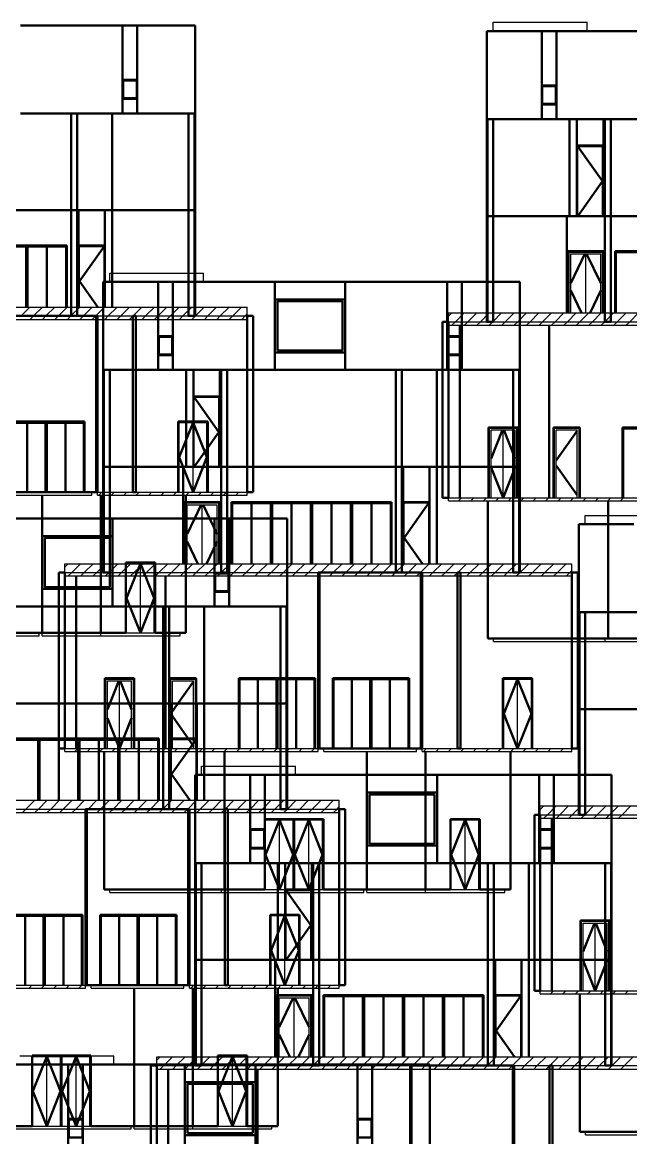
# Model space of a CAD drawing. Header units: millimetres. Extents: x 5622 to 129432, y -41588 to 30554.
# Drawn here: x 26445 to 47174, y -7643 to 30360 of the extents above; entities that cross this region are included whole.
import ezdxf

# ---------------------------------------------------------------- set-up
doc = ezdxf.new("R2010")
doc.units = ezdxf.units.MM
doc.header["$LTSCALE"] = 0.5
doc.layers.add('AE-Door', color=61, linetype='Continuous', lineweight=25)
for name, color, linetype in [('AE-ELEV-3', 154, 'Continuous'), ('AE-ELEV-4', 129, 'Continuous'), ('DOOR', 41, 'Continuous')]:
    doc.layers.add(name, color=color, linetype=linetype)

msp = doc.modelspace()

# ---------------------------------------------------------------- linework, layer by layer
at = {"layer": 'AE-Door', "color": 251, "linetype": 'Continuous', "lineweight": 25}
for p, q in [((45374, 23760), (45374, 26130)), ((45374, 26130), (46214, 26130)), ((46214, 23760), (46214, 26130)), ((28391, 20654), (28391, 22724)), ((28391, 22724), (29231, 22724)), ((29231, 20654), (29231, 22724)), ((32303, 15215), (32303, 17585)), ((32303, 17585), (33143, 17585)), ((33143, 15215), (33143, 17585)), ((31791, 14354), (31791, 16724)), ((31791, 16724), (32731, 16724)), ((32731, 14354), (32731, 16724)), ((39453, 11915), (39453, 13985)), ((39453, 13985), (40293, 13985)), ((40293, 11915), (40293, 13985)), ((29999, 9554), (29999, 11924)), ((29999, 11924), (30939, 11924)), ((30939, 9554), (30939, 11924)), ((29969, 9554), (29999, 9554)), ((30939, 9554), (30969, 9554)), ((42853, 5615), (42853, 7985)), ((42853, 7985), (43793, 7985)), ((43793, 5615), (43793, 7985)), ((31524, 3854), (31524, 5924)), ((31524, 5924), (32364, 5924)), ((32364, 3854), (32364, 5924)), ((34736, 815), (34736, 3185)), ((34736, 3185), (35676, 3185)), ((35676, 815), (35676, 3185)), ((35706, 815), (35706, 3215)), ((35706, 815), (35706, 3215)), ((35736, 815), (35736, 3185)), ((35736, 3185), (36676, 3185)), ((36676, 815), (36676, 3185)), ((41061, 815), (41061, 3185)), ((41061, 3185), (42001, 3185)), ((42001, 815), (42001, 3185)), ((34706, 815), (34736, 815)), ((35436, -1585), (35436, 785)), ((35436, 785), (36276, 785)), ((35676, 815), (35706, 815)), ((35706, 815), (35736, 815)), ((36276, -1585), (36276, 785)), ((36676, 815), (36706, 815)), ((41031, 815), (41061, 815)), ((42001, 815), (42031, 815)), ((34924, -2446), (34924, -76)), ((34924, -76), (35864, -76)), ((35864, -2446), (35864, -76)), ((42586, -4885), (42586, -2815)), ((42586, -2815), (43426, -2815)), ((43426, -4885), (43426, -2815)), ((26807, -7246), (26807, -4876)), ((26807, -4876), (27747, -4876)), ((27747, -7246), (27747, -4876)), ((27777, -7246), (27777, -4846)), ((27777, -7246), (27777, -4846)), ((27807, -7246), (27807, -4876)), ((27807, -4876), (28747, -4876)), ((28747, -7246), (28747, -4876)), ((33132, -7246), (33132, -4876)), ((33132, -4876), (34072, -4876)), ((34072, -7246), (34072, -4876)), ((26777, -7246), (26807, -7246)), ((27747, -7246), (27777, -7246)), ((27777, -7246), (27807, -7246)), ((28747, -7246), (28777, -7246)), ((33102, -7246), (33132, -7246)), ((34072, -7246), (34102, -7246))]:
    msp.add_line(p, q, dxfattribs=at)
at = {"layer": 'AE-Door', "color": 41, "linetype": 'Continuous', "lineweight": 25}
for p, q in [((45374, 23760), (45374, 26130)), ((45374, 26130), (46214, 26130)), ((46214, 23760), (46214, 26130)), ((28391, 20654), (28391, 22724)), ((28391, 22724), (29231, 22724)), ((29231, 20654), (29231, 22724)), ((45644, 20460), (45644, 22470)), ((45644, 20460), (45644, 22470)), ((32303, 15215), (32303, 17585)), ((32303, 17585), (33143, 17585)), ((33143, 15215), (33143, 17585)), ((31791, 14354), (31791, 16724)), ((31791, 16724), (32261, 16724)), ((32261, 14354), (32261, 16724)), ((32261, 14354), (32261, 16724)), ((32261, 16724), (32731, 16724)), ((32731, 14354), (32731, 16724)), ((42830, 14160), (42830, 16470)), ((42830, 14160), (42830, 16470)), ((32573, 11915), (32573, 13925)), ((32573, 11915), (32573, 13925)), ((39453, 11915), (39453, 13985)), ((39453, 13985), (40293, 13985)), ((40293, 11915), (40293, 13985)), ((29999, 9554), (29999, 11924)), ((29999, 11924), (30469, 11924)), ((30469, 9554), (30469, 11924)), ((30469, 9554), (30469, 11924)), ((30469, 11924), (30939, 11924)), ((30939, 9554), (30939, 11924)), ((29999, 9554), (30469, 9554)), ((30469, 9554), (30939, 9554)), ((42853, 5615), (42853, 7985)), ((42853, 7985), (43323, 7985)), ((43323, 5615), (43323, 7985)), ((43323, 5615), (43323, 7985)), ((43323, 7985), (43793, 7985)), ((43793, 5615), (43793, 7985)), ((29758, 5615), (29758, 7925)), ((29758, 5615), (29758, 7925)), ((31524, 3854), (31524, 5924)), ((31524, 5924), (32364, 5924)), ((32364, 3854), (32364, 5924)), ((34736, 815), (34736, 3185)), ((34736, 3185), (35206, 3185)), ((35206, 815), (35206, 3185)), ((35206, 815), (35206, 3185)), ((35206, 3185), (35676, 3185)), ((35676, 815), (35676, 3185)), ((35736, 815), (35736, 3185)), ((35736, 3185), (36206, 3185)), ((36206, 815), (36206, 3185)), ((36206, 815), (36206, 3185)), ((36206, 3185), (36676, 3185)), ((36676, 815), (36676, 3185)), ((41061, 815), (41061, 3185)), ((41061, 3185), (41531, 3185)), ((41531, 815), (41531, 3185)), ((41531, 815), (41531, 3185)), ((41531, 3185), (42001, 3185)), ((42001, 815), (42001, 3185)), ((34736, 815), (35206, 815)), ((35206, 815), (35676, 815)), ((35436, -1585), (35436, 785)), ((35436, 785), (36276, 785)), ((35736, 815), (36206, 815)), ((36206, 815), (36676, 815)), ((36276, -1585), (36276, 785)), ((41061, 815), (41531, 815)), ((41531, 815), (42001, 815)), ((34924, -2446), (34924, -76)), ((34924, -76), (35394, -76)), ((35394, -2446), (35394, -76)), ((35394, -2446), (35394, -76)), ((35394, -76), (35864, -76)), ((35864, -2446), (35864, -76)), ((45963, -2640), (45963, -330)), ((45963, -2640), (45963, -330)), ((35706, -4885), (35706, -2875)), ((35706, -4885), (35706, -2875)), ((42586, -4885), (42586, -2815)), ((42586, -2815), (43426, -2815)), ((43426, -4885), (43426, -2815)), ((26807, -7246), (26807, -4876)), ((26807, -4876), (27277, -4876)), ((27277, -7246), (27277, -4876)), ((27277, -7246), (27277, -4876)), ((27277, -4876), (27747, -4876)), ((27747, -7246), (27747, -4876)), ((27807, -7246), (27807, -4876)), ((27807, -4876), (28277, -4876)), ((28277, -7246), (28277, -4876)), ((28277, -7246), (28277, -4876)), ((28277, -4876), (28747, -4876)), ((28747, -7246), (28747, -4876)), ((33132, -7246), (33132, -4876)), ((33132, -4876), (33602, -4876)), ((33602, -7246), (33602, -4876)), ((33602, -7246), (33602, -4876)), ((33602, -4876), (34072, -4876)), ((34072, -7246), (34072, -4876)), ((26807, -7246), (27277, -7246)), ((27277, -7246), (27747, -7246)), ((27807, -7246), (28277, -7246)), ((28277, -7246), (28747, -7246)), ((33132, -7246), (33602, -7246)), ((33602, -7246), (34072, -7246))]:
    msp.add_line(p, q, dxfattribs=at)
at = {"layer": 'AE-Door', "color": 250, "linetype": 'Continuous', "lineweight": 25}
for p, q in [((29501, 20654), (29501, 22724)), ((29501, 22724), (29511, 22724)), ((45074, 20460), (45074, 22530)), ((45074, 22530), (46214, 22530)), ((45134, 20460), (45134, 22470)), ((45134, 22470), (46154, 22470)), ((46154, 20460), (46154, 22470)), ((46214, 20460), (46214, 22530)), ((42360, 14160), (42360, 16530)), ((42360, 16530), (43300, 16530)), ((42420, 14160), (42420, 16470)), ((42420, 16470), (43240, 16470)), ((43240, 14160), (43240, 16470)), ((43300, 14160), (43300, 16530)), ((44574, 14160), (44574, 16530)), ((44574, 16530), (45414, 16530)), ((44634, 14160), (44634, 16470)), ((44634, 16470), (45354, 16470)), ((45354, 14160), (45354, 16470)), ((45414, 14160), (45414, 16530)), ((32003, 11915), (32003, 13985)), ((32003, 13985), (33143, 13985)), ((32063, 11915), (32063, 13925)), ((32063, 13925), (33083, 13925)), ((33083, 11915), (33083, 13925)), ((33143, 11915), (33143, 13985)), ((40563, 11915), (40563, 13985)), ((40563, 13985), (40573, 13985)), ((29288, 5615), (29288, 7985)), ((29288, 7985), (30228, 7985)), ((30228, 5615), (30228, 7985)), ((31503, 5615), (31503, 7985)), ((31503, 7985), (32343, 7985)), ((32343, 5615), (32343, 7985)), ((29348, 5615), (29348, 7925)), ((29348, 7925), (30168, 7925)), ((30168, 5615), (30168, 7925)), ((31563, 5615), (31563, 7925)), ((31563, 7925), (32283, 7925)), ((32283, 5615), (32283, 7925)), ((32634, 3854), (32634, 5924)), ((32634, 5924), (32644, 5924)), ((45493, -2640), (45493, -270)), ((45493, -270), (46433, -270)), ((45553, -2640), (45553, -330)), ((45553, -330), (46373, -330)), ((46373, -2640), (46373, -330)), ((46433, -2640), (46433, -270)), ((35136, -4885), (35136, -2815)), ((35136, -2815), (36276, -2815)), ((35196, -4885), (35196, -2875)), ((35196, -2875), (36216, -2875)), ((36216, -4885), (36216, -2875)), ((36276, -4885), (36276, -2815)), ((43696, -4885), (43696, -2815)), ((43696, -2815), (43706, -2815))]:
    msp.add_line(p, q, dxfattribs=at)
at = {"layer": 'AE-ELEV-3', "color": 154, "linetype": 'Continuous', "lineweight": 50}
for p, q in [((26386, 30254), (29861, 30254)), ((29861, 27254), (29861, 30254)), ((29861, 30254), (30361, 30254)), ((30361, 27254), (30361, 30254)), ((30361, 30254), (32331, 30254)), ((32331, 27254), (32331, 30254)), ((42274, 27060), (42274, 30060)), ((42274, 30060), (44144, 30060)), ((44144, 27060), (44144, 30060)), ((44144, 30060), (44644, 30060)), ((44644, 27060), (44644, 30060)), ((44644, 30060), (48119, 30060)), ((29861, 28404), (30361, 28404)), ((44144, 28210), (44644, 28210)), ((29861, 27754), (30361, 27754)), ((44144, 27560), (44644, 27560)), ((26386, 27254), (28111, 27254)), ((28111, 23954), (28111, 27254)), ((28111, 27254), (28311, 27254)), ((28311, 23954), (28311, 27254)), ((28311, 27254), (29511, 27254)), ((29511, 23954), (29511, 27254)), ((29511, 27254), (32111, 27254)), ((32111, 23954), (32111, 27254)), ((32111, 27254), (32311, 27254)), ((32311, 23954), (32311, 27254)), ((32311, 23954), (32311, 27254)), ((32311, 27254), (32331, 27254)), ((32331, 23954), (32331, 27254)), ((42274, 23760), (42274, 27060)), ((42274, 27060), (42294, 27060)), ((42294, 23760), (42294, 27060)), ((42294, 23760), (42294, 27060)), ((42294, 27060), (42494, 27060)), ((42494, 23760), (42494, 27060)), ((42494, 27060), (45094, 27060)), ((45094, 23760), (45094, 27060)), ((45094, 27060), (46294, 27060)), ((45344, 23760), (45344, 27060)), ((46244, 23760), (46244, 27060)), ((46294, 23760), (46294, 27060)), ((46294, 27060), (46494, 27060)), ((46494, 23760), (46494, 27060)), ((46494, 27060), (48119, 27060)), ((45344, 26160), (46244, 26160)), ((22361, 23954), (28111, 23954)), ((28111, 20354), (28111, 23954)), ((28111, 23954), (28311, 23954)), ((28111, 23954), (28311, 23954)), ((28311, 20354), (28311, 23954)), ((28311, 23954), (28361, 23954)), ((28361, 20654), (28361, 23954)), ((28361, 23954), (29261, 23954)), ((29261, 20654), (29261, 23954)), ((29261, 23954), (29511, 23954)), ((29511, 20654), (29511, 23954)), ((29511, 23954), (32111, 23954)), ((32111, 20354), (32111, 23954)), ((32111, 23954), (32311, 23954)), ((32111, 23954), (32311, 23954)), ((32311, 20354), (32311, 23954)), ((32311, 20354), (32311, 23954)), ((32311, 23954), (32331, 23954)), ((32311, 23954), (32331, 23954)), ((32331, 20354), (32331, 23954)), ((42274, 20160), (42274, 23760)), ((42274, 23760), (42294, 23760)), ((42274, 23760), (42294, 23760)), ((42294, 20160), (42294, 23760)), ((42294, 20160), (42294, 23760)), ((42294, 23760), (42494, 23760)), ((42294, 23760), (42494, 23760)), ((42494, 20160), (42494, 23760)), ((42494, 23760), (45094, 23760)), ((44994, 20460), (44994, 23760)), ((45094, 23760), (46294, 23760)), ((46294, 20160), (46294, 23760)), ((46294, 23760), (46494, 23760)), ((46294, 23760), (46494, 23760)), ((46494, 20160), (46494, 23760)), ((46494, 23760), (52244, 23760)), ((22511, 22754), (27961, 22754)), ((27961, 20654), (27961, 22754)), ((28361, 22754), (29261, 22754)), ((45044, 20460), (45044, 22560)), ((45044, 22560), (46244, 22560)), ((46244, 20460), (46244, 22560)), ((46644, 20460), (46644, 22560)), ((46644, 22560), (52094, 22560)), ((29203, 18515), (29203, 21515)), ((29203, 21515), (31073, 21515)), ((31073, 18515), (31073, 21515)), ((31073, 21515), (31573, 21515)), ((31573, 18515), (31573, 21515)), ((31573, 21515), (35048, 21515)), ((35048, 18515), (35048, 21515)), ((35048, 21515), (37448, 21515)), ((37448, 18515), (37448, 21515)), ((37448, 21515), (40923, 21515)), ((40923, 18515), (40923, 21515)), ((40923, 21515), (41423, 21515)), ((41423, 18515), (41423, 21515)), ((41423, 21515), (43393, 21515)), ((43393, 18515), (43393, 21515)), ((35048, 20915), (37448, 20915)), ((25511, 20354), (28961, 20354)), ((28111, 20354), (28311, 20354)), ((28961, 14354), (28961, 20354)), ((28961, 20354), (29011, 20354)), ((29011, 14354), (29011, 20354)), ((30211, 14354), (30211, 20354)), ((30211, 20354), (30311, 20354)), ((30311, 14354), (30311, 20354)), ((32111, 20354), (32311, 20354)), ((32311, 20354), (32331, 20354)), ((34111, 14354), (34111, 20354)), ((34111, 20354), (34311, 20354)), ((34311, 14354), (34311, 20354)), ((40760, 14160), (40760, 20160)), ((40760, 20160), (40961, 20160)), ((40961, 14160), (40961, 20160)), ((42274, 20160), (42294, 20160)), ((42294, 20160), (42494, 20160)), ((46294, 20160), (46494, 20160)), ((41357, 14160), (41357, 20040)), ((44394, 14160), (44394, 20040)), ((44394, 14160), (44394, 20040)), ((31073, 19665), (31573, 19665)), ((40923, 19665), (41423, 19665)), ((31073, 19015), (31573, 19015)), ((35048, 19115), (37448, 19115)), ((40923, 19015), (41423, 19015)), ((29203, 15215), (29203, 18515)), ((29203, 18515), (29223, 18515)), ((29223, 15215), (29223, 18515)), ((29223, 15215), (29223, 18515)), ((29223, 18515), (29423, 18515)), ((29423, 15215), (29423, 18515)), ((29423, 18515), (32023, 18515)), ((32023, 15215), (32023, 18515)), ((32023, 18515), (33223, 18515)), ((32273, 15215), (32273, 18515)), ((33173, 15215), (33173, 18515)), ((33223, 15215), (33223, 18515)), ((33223, 18515), (33423, 18515)), ((33423, 15215), (33423, 18515)), ((33423, 18515), (35048, 18515)), ((35048, 18515), (37448, 18515)), ((35048, 18515), (37448, 18515)), ((37448, 18515), (39173, 18515)), ((39173, 15215), (39173, 18515)), ((39173, 18515), (39373, 18515)), ((39373, 15215), (39373, 18515)), ((39373, 18515), (40573, 18515)), ((40573, 15215), (40573, 18515)), ((40573, 18515), (43173, 18515)), ((43173, 15215), (43173, 18515)), ((43173, 18515), (43373, 18515)), ((43373, 15215), (43373, 18515)), ((43373, 15215), (43373, 18515)), ((43373, 18515), (43393, 18515)), ((43393, 15215), (43393, 18515)), ((32273, 17615), (33173, 17615)), ((25961, 16754), (28561, 16754)), ((28561, 14354), (28561, 16754)), ((31761, 14354), (31761, 16754)), ((31761, 16754), (32761, 16754)), ((32761, 14354), (32761, 16754)), ((42330, 14160), (42330, 16560)), ((42330, 16560), (43330, 16560)), ((43330, 14160), (43330, 16560)), ((44544, 14160), (44544, 16560)), ((44544, 16560), (45444, 16560)), ((45444, 14160), (45444, 16560)), ((46894, 14160), (46894, 16560)), ((46894, 16560), (49494, 16560)), ((29203, 11615), (29203, 15215)), ((29203, 15215), (29223, 15215)), ((29203, 15215), (29223, 15215)), ((29223, 11615), (29223, 15215)), ((29223, 11615), (29223, 15215)), ((29223, 15215), (29423, 15215)), ((29223, 15215), (29423, 15215)), ((29423, 11615), (29423, 15215)), ((29423, 15215), (32023, 15215)), ((31923, 11915), (31923, 15215)), ((32023, 15215), (33223, 15215)), ((33223, 11615), (33223, 15215)), ((33223, 15215), (33423, 15215)), ((33223, 15215), (33423, 15215)), ((33423, 11615), (33423, 15215)), ((33423, 15215), (39173, 15215)), ((39173, 11615), (39173, 15215)), ((39173, 15215), (39373, 15215)), ((39173, 15215), (39373, 15215)), ((39373, 11615), (39373, 15215)), ((39373, 15215), (39423, 15215)), ((39423, 11915), (39423, 15215)), ((39423, 15215), (40323, 15215)), ((40323, 11915), (40323, 15215)), ((40323, 15215), (40573, 15215)), ((40573, 11915), (40573, 15215)), ((40573, 15215), (43173, 15215)), ((43173, 11615), (43173, 15215)), ((43173, 15215), (43373, 15215)), ((43173, 15215), (43373, 15215)), ((43373, 11615), (43373, 15215)), ((43373, 11615), (43373, 15215)), ((43373, 15215), (43393, 15215)), ((43373, 15215), (43393, 15215)), ((43393, 11615), (43393, 15215)), ((27119, 9554), (27119, 14254)), ((27119, 9554), (27119, 14254)), ((28561, 14354), (28961, 14354)), ((28961, 14354), (29011, 14354)), ((29119, 9554), (29119, 14254)), ((30211, 14354), (30311, 14354)), ((32019, 9554), (32019, 14254)), ((34111, 14354), (34311, 14354)), ((40760, 14160), (40961, 14160)), ((40961, 14160), (40961, 14160)), ((31973, 11915), (31973, 14015)), ((31973, 14015), (33173, 14015)), ((33173, 11915), (33173, 14015)), ((33573, 11915), (33573, 14015)), ((33573, 14015), (39023, 14015)), ((39023, 11915), (39023, 14015)), ((39423, 14015), (40323, 14015)), ((42303, 9360), (42303, 14060)), ((46403, 9360), (46403, 14060)), ((46403, 9360), (46403, 14060)), ((23644, 13454), (27119, 13454)), ((27119, 10454), (27119, 13454)), ((27119, 13454), (29519, 13454)), ((29519, 10454), (29519, 13454)), ((29519, 13454), (32994, 13454)), ((32994, 10454), (32994, 13454)), ((32994, 13454), (33494, 13454)), ((33494, 10454), (33494, 13454)), ((33494, 13454), (35464, 13454)), ((35464, 10454), (35464, 13454)), ((45408, 10260), (45408, 13260)), ((45408, 13260), (47278, 13260)), ((27119, 12854), (29519, 12854)), ((29969, 9554), (29969, 11954)), ((29969, 11954), (30969, 11954)), ((30969, 9554), (30969, 11954)), ((27689, 5615), (27689, 11615)), ((27689, 11615), (27889, 11615)), ((27889, 5615), (27889, 11615)), ((28285, 5615), (28285, 11495)), ((29203, 11615), (29223, 11615)), ((29223, 11615), (29423, 11615)), ((31323, 5615), (31323, 11495)), ((31323, 5615), (31323, 11495)), ((32994, 11604), (33494, 11604)), ((33223, 11615), (33423, 11615)), ((36523, 5615), (36523, 11615)), ((36523, 11615), (36573, 11615)), ((36573, 5615), (36573, 11615)), ((36573, 11615), (40023, 11615)), ((39173, 11615), (39373, 11615)), ((40023, 5615), (40023, 11615)), ((40023, 11615), (40073, 11615)), ((40073, 5615), (40073, 11615)), ((41273, 5615), (41273, 11615)), ((41273, 11615), (41373, 11615)), ((41373, 5615), (41373, 11615)), ((43173, 11615), (43373, 11615)), ((43373, 11615), (43393, 11615)), ((45173, 5615), (45173, 11615)), ((45173, 11615), (45373, 11615)), ((45373, 5615), (45373, 11615)), ((27119, 11054), (29519, 11054)), ((32994, 10954), (33494, 10954)), ((25494, 10454), (27119, 10454)), ((27119, 10454), (29519, 10454)), ((27119, 10454), (29519, 10454)), ((29519, 10454), (31244, 10454)), ((31244, 7154), (31244, 10454)), ((31244, 10454), (31444, 10454)), ((31444, 7154), (31444, 10454)), ((31444, 10454), (32644, 10454)), ((32644, 7154), (32644, 10454)), ((32644, 10454), (35244, 10454)), ((35244, 7154), (35244, 10454)), ((35244, 10454), (35444, 10454)), ((35444, 7154), (35444, 10454)), ((35444, 7154), (35444, 10454)), ((35444, 10454), (35464, 10454)), ((35464, 7154), (35464, 10454)), ((45408, 6960), (45408, 10260)), ((45408, 10260), (45428, 10260)), ((45428, 6960), (45428, 10260)), ((45428, 6960), (45428, 10260)), ((45428, 10260), (45628, 10260)), ((45628, 6960), (45628, 10260)), ((45628, 10260), (48228, 10260)), ((25644, 9554), (27119, 9554)), ((27119, 9554), (29119, 9554)), ((29119, 9554), (29969, 9554)), ((30969, 9554), (32019, 9554)), ((42303, 9360), (46403, 9360)), ((46403, 9360), (47778, 9360)), ((29258, 5615), (29258, 8015)), ((29258, 8015), (30258, 8015)), ((30258, 5615), (30258, 8015)), ((31473, 5615), (31473, 8015)), ((31473, 8015), (32373, 8015)), ((32373, 5615), (32373, 8015)), ((33823, 5615), (33823, 8015)), ((33823, 8015), (36423, 8015)), ((36423, 5615), (36423, 8015)), ((37023, 5615), (37023, 8015)), ((37023, 8015), (39623, 8015)), ((39623, 5615), (39623, 8015)), ((42823, 5615), (42823, 8015)), ((42823, 8015), (43823, 8015)), ((43823, 5615), (43823, 8015)), ((25494, 7154), (31244, 7154)), ((31244, 3554), (31244, 7154)), ((31244, 7154), (31444, 7154)), ((31244, 7154), (31444, 7154)), ((31444, 3554), (31444, 7154)), ((31444, 7154), (31494, 7154)), ((31494, 3854), (31494, 7154)), ((31494, 7154), (32394, 7154)), ((32394, 3854), (32394, 7154)), ((32394, 7154), (32644, 7154)), ((32644, 3854), (32644, 7154)), ((32644, 7154), (35244, 7154)), ((35244, 3554), (35244, 7154)), ((35244, 7154), (35444, 7154)), ((35244, 7154), (35444, 7154)), ((35444, 3554), (35444, 7154)), ((35444, 3554), (35444, 7154)), ((35444, 7154), (35464, 7154)), ((35444, 7154), (35464, 7154)), ((35464, 3554), (35464, 7154)), ((45408, 3360), (45408, 6960)), ((45408, 6960), (45428, 6960)), ((45408, 6960), (45428, 6960)), ((45428, 3360), (45428, 6960)), ((45428, 3360), (45428, 6960)), ((45428, 6960), (45628, 6960)), ((45428, 6960), (45628, 6960)), ((45628, 3360), (45628, 6960)), ((45628, 6960), (48228, 6960)), ((25644, 5954), (31094, 5954)), ((31094, 3854), (31094, 5954)), ((31494, 5954), (32394, 5954)), ((27689, 5615), (27889, 5615)), ((27889, 5615), (27889, 5615)), ((29231, 815), (29231, 5515)), ((33331, 815), (33331, 5515)), ((33331, 815), (33331, 5515)), ((36523, 5615), (36573, 5615)), ((36573, 5615), (37023, 5615)), ((38181, 815), (38181, 5515)), ((38181, 815), (38181, 5515)), ((39623, 5615), (40023, 5615)), ((40023, 5615), (40073, 5615)), ((40181, 815), (40181, 5515)), ((41273, 5615), (41373, 5615)), ((43081, 815), (43081, 5515)), ((45173, 5615), (45373, 5615)), ((32336, 1715), (32336, 4715)), ((32336, 4715), (34206, 4715)), ((34206, 1715), (34206, 4715)), ((34206, 4715), (34706, 4715)), ((34706, 1715), (34706, 4715)), ((34706, 4715), (38181, 4715)), ((38181, 1715), (38181, 4715)), ((38181, 4715), (40581, 4715)), ((40581, 1715), (40581, 4715)), ((40581, 4715), (44056, 4715)), ((44056, 1715), (44056, 4715)), ((44056, 4715), (44556, 4715)), ((44556, 1715), (44556, 4715)), ((44556, 4715), (46526, 4715)), ((46526, 1715), (46526, 4715)), ((38181, 4115), (40581, 4115)), ((28594, -2446), (28594, 3554)), ((28594, 3554), (28644, 3554)), ((28644, -2446), (28644, 3554)), ((28644, 3554), (32094, 3554)), ((31244, 3554), (31444, 3554)), ((32094, -2446), (32094, 3554)), ((32094, 3554), (32144, 3554)), ((32144, -2446), (32144, 3554)), ((33344, -2446), (33344, 3554)), ((33344, 3554), (33444, 3554)), ((33444, -2446), (33444, 3554)), ((35244, 3554), (35444, 3554)), ((35444, 3554), (35464, 3554)), ((37244, -2446), (37244, 3554)), ((37244, 3554), (37444, 3554)), ((37444, -2446), (37444, 3554)), ((34706, 815), (34706, 3215)), ((34706, 3215), (36706, 3215)), ((36706, 815), (36706, 3215)), ((41031, 815), (41031, 3215)), ((41031, 3215), (42031, 3215)), ((42031, 815), (42031, 3215)), ((43894, -2640), (43894, 3360)), ((43894, 3360), (44095, 3360)), ((44095, -2640), (44095, 3360)), ((44490, -2640), (44490, 3240)), ((45408, 3360), (45428, 3360)), ((45428, 3360), (45628, 3360)), ((34206, 2865), (34706, 2865)), ((44056, 2865), (44556, 2865)), ((38181, 2315), (40581, 2315)), ((34206, 2215), (34706, 2215)), ((44056, 2215), (44556, 2215)), ((32336, -1585), (32336, 1715)), ((32336, 1715), (32356, 1715)), ((32356, -1585), (32356, 1715)), ((32356, -1585), (32356, 1715)), ((32356, 1715), (32556, 1715)), ((32556, -1585), (32556, 1715)), ((32556, 1715), (35156, 1715)), ((35156, -1585), (35156, 1715)), ((35156, 1715), (36356, 1715)), ((35406, -1585), (35406, 1715)), ((36306, -1585), (36306, 1715)), ((36356, -1585), (36356, 1715)), ((36356, 1715), (36556, 1715)), ((36556, -1585), (36556, 1715)), ((36556, 1715), (38181, 1715)), ((38181, 1715), (40581, 1715)), ((38181, 1715), (40581, 1715)), ((40581, 1715), (42306, 1715)), ((42306, -1585), (42306, 1715)), ((42306, 1715), (42506, 1715)), ((42506, -1585), (42506, 1715)), ((42506, 1715), (43706, 1715)), ((43706, -1585), (43706, 1715)), ((43706, 1715), (46306, 1715)), ((46306, -1585), (46306, 1715)), ((46306, 1715), (46506, 1715)), ((46506, -1585), (46506, 1715)), ((46506, -1585), (46506, 1715)), ((46506, 1715), (46526, 1715)), ((46526, -1585), (46526, 1715)), ((29231, 815), (33331, 815)), ((33331, 815), (34706, 815)), ((35406, 815), (36306, 815)), ((36706, 815), (38181, 815)), ((38181, 815), (40181, 815)), ((40181, 815), (41031, 815)), ((42031, 815), (43081, 815)), ((25894, -46), (28494, -46)), ((28494, -2446), (28494, -46)), ((29094, -2446), (29094, -46)), ((29094, -46), (31694, -46)), ((31694, -2446), (31694, -46)), ((34894, -2446), (34894, -46)), ((34894, -46), (35894, -46)), ((35894, -2446), (35894, -46)), ((45463, -2640), (45463, -240)), ((45463, -240), (46463, -240)), ((46463, -2640), (46463, -240)), ((32336, -5185), (32336, -1585)), ((32336, -1585), (32356, -1585)), ((32336, -1585), (32356, -1585)), ((32356, -5185), (32356, -1585)), ((32356, -5185), (32356, -1585)), ((32356, -1585), (32556, -1585)), ((32356, -1585), (32556, -1585)), ((32556, -5185), (32556, -1585)), ((32556, -1585), (35156, -1585)), ((35056, -4885), (35056, -1585)), ((35156, -1585), (36356, -1585)), ((36356, -5185), (36356, -1585)), ((36356, -1585), (36556, -1585)), ((36356, -1585), (36556, -1585)), ((36556, -5185), (36556, -1585)), ((36556, -1585), (42306, -1585)), ((42306, -5185), (42306, -1585)), ((42306, -1585), (42506, -1585)), ((42306, -1585), (42506, -1585)), ((42506, -5185), (42506, -1585)), ((42506, -1585), (42556, -1585)), ((42556, -4885), (42556, -1585)), ((42556, -1585), (43456, -1585)), ((43456, -4885), (43456, -1585)), ((43456, -1585), (43706, -1585)), ((43706, -4885), (43706, -1585)), ((43706, -1585), (46306, -1585)), ((46306, -5185), (46306, -1585)), ((46306, -1585), (46506, -1585)), ((46306, -1585), (46506, -1585)), ((46506, -5185), (46506, -1585)), ((46506, -5185), (46506, -1585)), ((46506, -1585), (46526, -1585)), ((46506, -1585), (46526, -1585)), ((46526, -5185), (46526, -1585)), ((28594, -2446), (28644, -2446)), ((28644, -2446), (29094, -2446)), ((30252, -7246), (30252, -2546)), ((30252, -7246), (30252, -2546)), ((31694, -2446), (32094, -2446)), ((32094, -2446), (32144, -2446)), ((32252, -7246), (32252, -2546)), ((33344, -2446), (33444, -2446)), ((35152, -7246), (35152, -2546)), ((37244, -2446), (37444, -2446)), ((43894, -2640), (44095, -2640)), ((44095, -2640), (44095, -2640)), ((35106, -4885), (35106, -2785)), ((35106, -2785), (36306, -2785)), ((36306, -4885), (36306, -2785)), ((36706, -4885), (36706, -2785)), ((36706, -2785), (42156, -2785)), ((42156, -4885), (42156, -2785)), ((42556, -2785), (43456, -2785)), ((45436, -7440), (45436, -2740)), ((26777, -7246), (26777, -4846)), ((26777, -4846), (28777, -4846)), ((28777, -7246), (28777, -4846)), ((33102, -7246), (33102, -4846)), ((33102, -4846), (34102, -4846)), ((34102, -7246), (34102, -4846)), ((26142, -5153), (28012, -5153)), ((28012, -8153), (28012, -5153)), ((28012, -5153), (28512, -5153)), ((28512, -8153), (28512, -5153)), ((28512, -5153), (31987, -5153)), ((30822, -11185), (30822, -5185)), ((30822, -5185), (31023, -5185)), ((31023, -11185), (31023, -5185)), ((31418, -11185), (31418, -5305)), ((31987, -8153), (31987, -5153)), ((31987, -5153), (34387, -5153)), ((32336, -5185), (32356, -5185)), ((32356, -5185), (32556, -5185)), ((34387, -8153), (34387, -5153)), ((34387, -5153), (37862, -5153)), ((34456, -11185), (34456, -5305)), ((34456, -11185), (34456, -5305)), ((36356, -5185), (36556, -5185)), ((37862, -8153), (37862, -5153)), ((37862, -5153), (38362, -5153)), ((38362, -8153), (38362, -5153)), ((38362, -5153), (40332, -5153)), ((39656, -11185), (39656, -5185)), ((39656, -5185), (39706, -5185)), ((39706, -11185), (39706, -5185)), ((39706, -5185), (43156, -5185)), ((40332, -8153), (40332, -5153)), ((42306, -5185), (42506, -5185)), ((43156, -11185), (43156, -5185)), ((43156, -5185), (43206, -5185)), ((43206, -11185), (43206, -5185)), ((44406, -11185), (44406, -5185)), ((44406, -5185), (44506, -5185)), ((44506, -11185), (44506, -5185)), ((46306, -5185), (46506, -5185)), ((46506, -5185), (46526, -5185)), ((31987, -5753), (34387, -5753)), ((28012, -7003), (28512, -7003)), ((37862, -7003), (38362, -7003)), ((25402, -7246), (26777, -7246)), ((28777, -7246), (30252, -7246)), ((30252, -7246), (32252, -7246)), ((31987, -7553), (34387, -7553)), ((32252, -7246), (33102, -7246)), ((34102, -7246), (35152, -7246)), ((45436, -7440), (49536, -7440))]:
    msp.add_line(p, q, dxfattribs=at)
at = {"layer": 'AE-ELEV-4', "color": 129, "linetype": 'Continuous', "lineweight": 50}
for p, q in [((29879, 27776), (29879, 28382)), ((29879, 28382), (30342, 28382)), ((30342, 27776), (30342, 28382)), ((44163, 27581), (44163, 28188)), ((44163, 28188), (44626, 28188)), ((44626, 27581), (44626, 28188)), ((29879, 27776), (30342, 27776)), ((44163, 27581), (44626, 27581)), ((46214, 24945), (45374, 26130)), ((45374, 23760), (46214, 24945)), ((25258, 22718), (27938, 22718)), ((26575, 20654), (26575, 22718)), ((26598, 20654), (26598, 22718)), ((26621, 20654), (26621, 22718)), ((27279, 20654), (27279, 22718)), ((27938, 20654), (27938, 22718)), ((28391, 21539), (29231, 22724)), ((45134, 21469), (45616, 22470)), ((46154, 21469), (45673, 22470)), ((46667, 20460), (46667, 22524)), ((46667, 22524), (49347, 22524)), ((29018, 20654), (28391, 21539)), ((45500, 20460), (45134, 21220)), ((45789, 20460), (46154, 21220)), ((35138, 19175), (35138, 20855)), ((35138, 20855), (37358, 20855)), ((37358, 19175), (37358, 20855)), ((31091, 19037), (31091, 19643)), ((31091, 19643), (31554, 19643)), ((31554, 19037), (31554, 19643)), ((40941, 19037), (40941, 19643)), ((40941, 19643), (41404, 19643)), ((41404, 19037), (41404, 19643)), ((31091, 19037), (31554, 19037)), ((35138, 19175), (37358, 19175)), ((40941, 19037), (41404, 19037)), ((33143, 16400), (32303, 17585)), ((31791, 15539), (32261, 16724)), ((32731, 15539), (32261, 16724)), ((25982, 16718), (28539, 16718)), ((26611, 14354), (26611, 16718)), ((27239, 14354), (27239, 16718)), ((27261, 14354), (27261, 16718)), ((27282, 14354), (27282, 16718)), ((27911, 14354), (27911, 16718)), ((28539, 14354), (28539, 16718)), ((32303, 15215), (33143, 16400)), ((42420, 15496), (42806, 16470)), ((43240, 15496), (42854, 16470)), ((44634, 15429), (45354, 16445)), ((46916, 14160), (46916, 16524)), ((46916, 16524), (49473, 16524)), ((32261, 14354), (31791, 15539)), ((32261, 14354), (32731, 15539)), ((45354, 14244), (44634, 15260)), ((42830, 14160), (42420, 15193)), ((42830, 14160), (43240, 15193)), ((25961, 14354), (28561, 14354)), ((32063, 12925), (32544, 13925)), ((33083, 12925), (32602, 13925)), ((33595, 11915), (33595, 13979)), ((33595, 13979), (36275, 13979)), ((34254, 11915), (34254, 13979)), ((34912, 11915), (34912, 13979)), ((34935, 11915), (34935, 13979)), ((34958, 11915), (34958, 13979)), ((35616, 11915), (35616, 13979)), ((36275, 11915), (36275, 13979)), ((36298, 11915), (36298, 14015)), ((36298, 11915), (36298, 14015)), ((36298, 11915), (36298, 14015)), ((36298, 11915), (36298, 14015)), ((36320, 11915), (36320, 13979)), ((36320, 13979), (39000, 13979)), ((36979, 11915), (36979, 13979)), ((37637, 11915), (37637, 13979)), ((37660, 11915), (37660, 13979)), ((37683, 11915), (37683, 13979)), ((38341, 11915), (38341, 13979)), ((39000, 11915), (39000, 13979)), ((39453, 12800), (40293, 13985)), ((27209, 11114), (27209, 12794)), ((27209, 12794), (29429, 12794)), ((29429, 11114), (29429, 12794)), ((32428, 11915), (32063, 12675)), ((32717, 11915), (33083, 12675)), ((40080, 11915), (39453, 12800)), ((29999, 10739), (30469, 11924)), ((30939, 10739), (30469, 11924)), ((33013, 10976), (33013, 11582)), ((33013, 11582), (33475, 11582)), ((33475, 10976), (33475, 11582)), ((27209, 11114), (29429, 11114)), ((30469, 9554), (29999, 10739)), ((30469, 9554), (30939, 10739)), ((33013, 10976), (33475, 10976)), ((42853, 6800), (43323, 7985)), ((43793, 6800), (43323, 7985)), ((29348, 6951), (29734, 7925)), ((30168, 6951), (29782, 7925)), ((31563, 6885), (32283, 7900)), ((33844, 5615), (33844, 7979)), ((33844, 7979), (36401, 7979)), ((34473, 5615), (34473, 7979)), ((35101, 5615), (35101, 7979)), ((35123, 5615), (35123, 7979)), ((35144, 5615), (35144, 7979)), ((35773, 5615), (35773, 7979)), ((36401, 5615), (36401, 7979)), ((37044, 5615), (37044, 7979)), ((37044, 7979), (39601, 7979)), ((37673, 5615), (37673, 7979)), ((38301, 5615), (38301, 7979)), ((38323, 5615), (38323, 7979)), ((38344, 5615), (38344, 7979)), ((38973, 5615), (38973, 7979)), ((39601, 5615), (39601, 7979)), ((29758, 5615), (29348, 6649)), ((29758, 5615), (30168, 6649)), ((32283, 5700), (31563, 6715)), ((43323, 5615), (42853, 6800)), ((43323, 5615), (43793, 6800)), ((25667, 5918), (28346, 5918)), ((26984, 3854), (26984, 5918)), ((27007, 3854), (27007, 5918)), ((27029, 3854), (27029, 5918)), ((27688, 3854), (27688, 5918)), ((28346, 3854), (28346, 5918)), ((28369, 3854), (28369, 5954)), ((28369, 3854), (28369, 5954)), ((28369, 3854), (28369, 5954)), ((28369, 3854), (28369, 5954)), ((28392, 3854), (28392, 5918)), ((28392, 5918), (31071, 5918)), ((29050, 3854), (29050, 5918)), ((29709, 3854), (29709, 5918)), ((29732, 3854), (29732, 5918)), ((29754, 3854), (29754, 5918)), ((30413, 3854), (30413, 5918)), ((31071, 3854), (31071, 5918)), ((31524, 4739), (32364, 5924)), ((37023, 5615), (39623, 5615)), ((32151, 3854), (31524, 4739)), ((38271, 2375), (38271, 4055)), ((38271, 4055), (40491, 4055)), ((40491, 2375), (40491, 4055)), ((34736, 2000), (35206, 3185)), ((35676, 2000), (35206, 3185)), ((35736, 2000), (36206, 3185)), ((36676, 2000), (36206, 3185)), ((41061, 2000), (41531, 3185)), ((42001, 2000), (41531, 3185)), ((34225, 2237), (34225, 2843)), ((34225, 2843), (34687, 2843)), ((34687, 2237), (34687, 2843)), ((44075, 2237), (44075, 2843)), ((44075, 2843), (44537, 2843)), ((44537, 2237), (44537, 2843)), ((38271, 2375), (40491, 2375)), ((34225, 2237), (34687, 2237)), ((35206, 815), (34736, 2000)), ((35206, 815), (35676, 2000)), ((36206, 815), (35736, 2000)), ((36206, 815), (36676, 2000)), ((41531, 815), (41061, 2000)), ((41531, 815), (42001, 2000)), ((44075, 2237), (44537, 2237)), ((36276, -400), (35436, 785)), ((25916, -82), (28472, -82)), ((26544, -2446), (26544, -82)), ((27172, -2446), (27172, -82)), ((27194, -2446), (27194, -82)), ((27216, -2446), (27216, -82)), ((27844, -2446), (27844, -82)), ((28472, -2446), (28472, -82)), ((29116, -2446), (29116, -82)), ((29116, -82), (31672, -82)), ((29744, -2446), (29744, -82)), ((30372, -2446), (30372, -82)), ((30394, -2446), (30394, -82)), ((30416, -2446), (30416, -82)), ((31044, -2446), (31044, -82)), ((31672, -2446), (31672, -82)), ((34924, -1261), (35394, -76)), ((35864, -1261), (35394, -76)), ((45553, -1304), (45939, -330)), ((46373, -1304), (45987, -330)), ((35436, -1585), (36276, -400)), ((35394, -2446), (34924, -1261)), ((35394, -2446), (35864, -1261)), ((45963, -2640), (45553, -1607)), ((45963, -2640), (46373, -1607)), ((29094, -2446), (31694, -2446)), ((35196, -3875), (35677, -2875)), ((36216, -3875), (35735, -2875)), ((36729, -4885), (36729, -2821)), ((36729, -2821), (39408, -2821)), ((37387, -4885), (37387, -2821)), ((38046, -4885), (38046, -2821)), ((38069, -4885), (38069, -2821)), ((38091, -4885), (38091, -2821)), ((38750, -4885), (38750, -2821)), ((39408, -4885), (39408, -2821)), ((39431, -4885), (39431, -2785)), ((39431, -4885), (39431, -2785)), ((39431, -4885), (39431, -2785)), ((39431, -4885), (39431, -2785)), ((39454, -4885), (39454, -2821)), ((39454, -2821), (42133, -2821)), ((40112, -4885), (40112, -2821)), ((40771, -4885), (40771, -2821)), ((40794, -4885), (40794, -2821)), ((40816, -4885), (40816, -2821)), ((41475, -4885), (41475, -2821)), ((42133, -4885), (42133, -2821)), ((42586, -4000), (43426, -2815)), ((35562, -4885), (35196, -4125)), ((35850, -4885), (36216, -4125)), ((43213, -4885), (42586, -4000)), ((26807, -6061), (27277, -4876)), ((27747, -6061), (27277, -4876)), ((27807, -6061), (28277, -4876)), ((28747, -6061), (28277, -4876)), ((33132, -6061), (33602, -4876)), ((34072, -6061), (33602, -4876)), ((27277, -7246), (26807, -6061)), ((27277, -7246), (27747, -6061)), ((28277, -7246), (27807, -6061)), ((28277, -7246), (28747, -6061)), ((32077, -7493), (32077, -5813)), ((32077, -5813), (34297, -5813)), ((33602, -7246), (33132, -6061)), ((33602, -7246), (34072, -6061)), ((34297, -7493), (34297, -5813)), ((28031, -7632), (28031, -7025)), ((28031, -7025), (28494, -7025)), ((28494, -7632), (28494, -7025)), ((37881, -7632), (37881, -7025)), ((37881, -7025), (38344, -7025)), ((38344, -7632), (38344, -7025)), ((32077, -7493), (34297, -7493)), ((28031, -7632), (28494, -7632)), ((37881, -7632), (38344, -7632))]:
    msp.add_line(p, q, dxfattribs=at)
at = {"layer": 'DOOR', "color": 41, "linetype": 'Continuous', "lineweight": -3}
for p, q in [((42494, 30060), (42494, 30360)), ((42494, 30360), (45694, 30360)), ((45694, 30060), (45694, 30360)), ((29423, 21515), (29423, 21815)), ((29423, 21815), (32623, 21815)), ((32623, 21515), (32623, 21815)), ((16827, 20654), (34111, 20654)), ((26403, 20354), (26703, 20654)), ((26828, 20354), (27128, 20654)), ((27252, 20354), (27552, 20654)), ((27676, 20354), (27976, 20654)), ((28100, 20354), (28400, 20654)), ((28525, 20354), (28825, 20654)), ((28949, 20354), (29249, 20654)), ((29373, 20354), (29673, 20654)), ((29797, 20354), (30097, 20654)), ((30222, 20354), (30522, 20654)), ((30646, 20354), (30946, 20654)), ((31070, 20354), (31370, 20654)), ((31494, 20354), (31794, 20654)), ((31919, 20354), (32219, 20654)), ((32343, 20354), (32643, 20654)), ((32767, 20354), (33067, 20654)), ((33192, 20354), (33492, 20654)), ((33616, 20354), (33916, 20654)), ((34111, 20354), (34111, 20654)), ((16827, 20354), (34111, 20354)), ((16827, 20354), (34111, 20354)), ((16827, 20234), (34111, 20234)), ((26708, 20234), (26828, 20354)), ((27132, 20234), (27252, 20354)), ((27556, 20234), (27676, 20354)), ((27980, 20234), (28100, 20354)), ((28405, 20234), (28525, 20354)), ((28829, 20234), (28949, 20354)), ((29253, 20234), (29373, 20354)), ((29677, 20234), (29797, 20354)), ((30102, 20234), (30222, 20354)), ((30526, 20234), (30646, 20354)), ((30950, 20234), (31070, 20354)), ((31374, 20234), (31494, 20354)), ((31799, 20234), (31919, 20354)), ((32223, 20234), (32343, 20354)), ((32647, 20234), (32767, 20354)), ((33072, 20234), (33192, 20354)), ((33496, 20234), (33616, 20354)), ((33920, 20234), (34040, 20354)), ((34040, 20354), (34111, 20425)), ((34111, 20234), (34111, 20354)), ((40961, 20342), (41079, 20460)), ((40961, 20160), (40961, 20460)), ((40961, 20460), (58244, 20460)), ((40961, 20040), (40961, 20160)), ((40961, 20160), (58244, 20160)), ((40961, 20160), (58244, 20160)), ((41083, 20040), (41203, 20160)), ((41203, 20160), (41503, 20460)), ((41508, 20040), (41628, 20160)), ((41628, 20160), (41928, 20460)), ((41932, 20040), (42052, 20160)), ((42052, 20160), (42352, 20460)), ((42356, 20040), (42476, 20160)), ((42476, 20160), (42776, 20460)), ((42780, 20040), (42900, 20160)), ((42900, 20160), (43200, 20460)), ((43205, 20040), (43325, 20160)), ((43325, 20160), (43625, 20460)), ((43629, 20040), (43749, 20160)), ((43749, 20160), (44049, 20460)), ((44053, 20040), (44173, 20160)), ((44173, 20160), (44473, 20460)), ((44477, 20040), (44597, 20160)), ((44597, 20160), (44897, 20460)), ((44902, 20040), (45022, 20160)), ((45022, 20160), (45322, 20460)), ((45326, 20040), (45446, 20160)), ((45446, 20160), (45746, 20460)), ((45750, 20040), (45870, 20160)), ((45870, 20160), (46170, 20460)), ((46174, 20040), (46294, 20160)), ((46294, 20160), (46594, 20460)), ((46599, 20040), (46719, 20160)), ((46719, 20160), (47019, 20460)), ((47023, 20040), (47143, 20160)), ((47143, 20160), (47443, 20460)), ((40961, 20040), (58244, 20040)), ((25661, 14254), (28811, 14254)), ((25661, 14254), (28811, 14254)), ((28811, 14254), (28811, 14354)), ((28811, 14254), (28811, 14354)), ((29011, 14254), (29011, 14354)), ((29011, 14354), (34111, 14354)), ((29011, 14254), (34111, 14254)), ((29055, 14254), (29155, 14354)), ((29479, 14254), (29579, 14354)), ((29903, 14254), (30003, 14354)), ((30327, 14254), (30427, 14354)), ((30752, 14254), (30852, 14354)), ((31176, 14254), (31276, 14354)), ((31600, 14254), (31700, 14354)), ((32025, 14254), (32125, 14354)), ((32449, 14254), (32549, 14354)), ((32873, 14254), (32973, 14354)), ((33297, 14254), (33397, 14354)), ((33722, 14254), (33822, 14354)), ((34111, 14254), (34111, 14354)), ((40961, 14136), (40985, 14160)), ((40961, 14060), (40961, 14160)), ((40961, 14160), (49594, 14160)), ((41309, 14060), (41409, 14160)), ((41733, 14060), (41833, 14160)), ((42158, 14060), (42258, 14160)), ((42582, 14060), (42682, 14160)), ((43006, 14060), (43106, 14160)), ((43430, 14060), (43530, 14160)), ((43855, 14060), (43955, 14160)), ((44279, 14060), (44379, 14160)), ((44703, 14060), (44803, 14160)), ((45127, 14060), (45227, 14160)), ((45552, 14060), (45652, 14160)), ((45976, 14060), (46076, 14160)), ((46400, 14060), (46500, 14160)), ((46825, 14060), (46925, 14160)), ((40961, 14060), (49594, 14060)), ((45628, 13260), (45628, 13560)), ((45628, 13560), (48828, 13560)), ((27889, 11797), (28007, 11915)), ((27889, 11615), (27889, 11915)), ((27889, 11915), (45173, 11915)), ((28131, 11615), (28431, 11915)), ((28556, 11615), (28856, 11915)), ((28980, 11615), (29280, 11915)), ((29404, 11615), (29704, 11915)), ((29829, 11615), (30129, 11915)), ((30253, 11615), (30553, 11915)), ((30677, 11615), (30977, 11915)), ((31101, 11615), (31401, 11915)), ((31526, 11615), (31826, 11915)), ((31950, 11615), (32250, 11915)), ((32374, 11615), (32674, 11915)), ((32798, 11615), (33098, 11915)), ((33223, 11615), (33523, 11915)), ((33647, 11615), (33947, 11915)), ((34071, 11615), (34371, 11915)), ((34495, 11615), (34795, 11915)), ((34920, 11615), (35220, 11915)), ((35344, 11615), (35644, 11915)), ((35768, 11615), (36068, 11915)), ((36193, 11615), (36493, 11915)), ((36617, 11615), (36917, 11915)), ((37041, 11615), (37341, 11915)), ((37465, 11615), (37765, 11915)), ((37890, 11615), (38190, 11915)), ((38314, 11615), (38614, 11915)), ((38738, 11615), (39038, 11915)), ((39162, 11615), (39462, 11915)), ((39587, 11615), (39887, 11915)), ((40011, 11615), (40311, 11915)), ((40435, 11615), (40735, 11915)), ((40859, 11615), (41159, 11915)), ((41284, 11615), (41584, 11915)), ((41708, 11615), (42008, 11915)), ((42132, 11615), (42432, 11915)), ((42556, 11615), (42856, 11915)), ((42981, 11615), (43281, 11915)), ((43405, 11615), (43705, 11915)), ((43829, 11615), (44129, 11915)), ((44254, 11615), (44554, 11915)), ((44678, 11615), (44978, 11915)), ((45173, 11615), (45173, 11915)), ((27889, 11495), (27889, 11615)), ((27889, 11615), (45173, 11615)), ((27889, 11615), (45173, 11615)), ((27889, 11495), (45173, 11495)), ((28011, 11495), (28131, 11615)), ((28436, 11495), (28556, 11615)), ((28860, 11495), (28980, 11615)), ((29284, 11495), (29404, 11615)), ((29709, 11495), (29829, 11615)), ((30133, 11495), (30253, 11615)), ((30557, 11495), (30677, 11615)), ((30981, 11495), (31101, 11615)), ((31406, 11495), (31526, 11615)), ((31830, 11495), (31950, 11615)), ((32254, 11495), (32374, 11615)), ((32678, 11495), (32798, 11615)), ((33103, 11495), (33223, 11615)), ((33527, 11495), (33647, 11615)), ((33951, 11495), (34071, 11615)), ((34375, 11495), (34495, 11615)), ((34800, 11495), (34920, 11615)), ((35224, 11495), (35344, 11615)), ((35648, 11495), (35768, 11615)), ((36073, 11495), (36193, 11615)), ((36497, 11495), (36617, 11615)), ((36921, 11495), (37041, 11615)), ((37345, 11495), (37465, 11615)), ((37770, 11495), (37890, 11615)), ((38194, 11495), (38314, 11615)), ((38618, 11495), (38738, 11615)), ((39042, 11495), (39162, 11615)), ((39467, 11495), (39587, 11615)), ((39891, 11495), (40011, 11615)), ((40315, 11495), (40435, 11615)), ((40739, 11495), (40859, 11615)), ((41164, 11495), (41284, 11615)), ((41588, 11495), (41708, 11615)), ((42012, 11495), (42132, 11615)), ((42436, 11495), (42556, 11615)), ((42861, 11495), (42981, 11615)), ((43285, 11495), (43405, 11615)), ((43709, 11495), (43829, 11615)), ((44134, 11495), (44254, 11615)), ((44558, 11495), (44678, 11615)), ((44982, 11495), (45102, 11615)), ((45102, 11615), (45173, 11686)), ((45173, 11495), (45173, 11615)), ((27019, 9454), (27019, 9554)), ((27119, 9454), (27119, 9554)), ((29119, 9454), (29119, 9554)), ((31819, 9454), (31819, 9554)), ((22169, 9454), (27019, 9454)), ((27119, 9454), (29119, 9454)), ((29119, 9454), (31819, 9454)), ((42503, 9260), (42503, 9360)), ((42503, 9260), (46303, 9260)), ((46303, 9260), (46303, 9360)), ((46303, 9260), (51153, 9260)), ((27889, 5591), (27913, 5615)), ((27889, 5515), (27889, 5615)), ((27889, 5615), (36523, 5615)), ((27889, 5515), (36523, 5515)), ((28237, 5515), (28337, 5615)), ((28662, 5515), (28762, 5615)), ((29086, 5515), (29186, 5615)), ((29510, 5515), (29610, 5615)), ((29934, 5515), (30034, 5615)), ((30359, 5515), (30459, 5615)), ((30783, 5515), (30883, 5615)), ((31207, 5515), (31307, 5615)), ((31631, 5515), (31731, 5615)), ((32056, 5515), (32156, 5615)), ((32480, 5515), (32580, 5615)), ((32904, 5515), (33004, 5615)), ((33328, 5515), (33428, 5615)), ((33753, 5515), (33853, 5615)), ((34177, 5515), (34277, 5615)), ((34601, 5515), (34701, 5615)), ((35026, 5515), (35126, 5615)), ((35450, 5515), (35550, 5615)), ((35874, 5515), (35974, 5615)), ((36298, 5515), (36398, 5615)), ((36523, 5515), (36523, 5615)), ((36723, 5515), (36723, 5615)), ((36723, 5515), (36723, 5615)), ((36723, 5515), (39873, 5515)), ((36723, 5515), (39873, 5515)), ((39873, 5515), (39873, 5615)), ((39873, 5515), (39873, 5615)), ((40073, 5515), (40073, 5615)), ((40073, 5615), (45173, 5615)), ((40073, 5515), (45173, 5515)), ((40117, 5515), (40217, 5615)), ((40541, 5515), (40641, 5615)), ((40965, 5515), (41065, 5615)), ((41389, 5515), (41489, 5615)), ((41814, 5515), (41914, 5615)), ((42238, 5515), (42338, 5615)), ((42662, 5515), (42762, 5615)), ((43087, 5515), (43187, 5615)), ((43511, 5515), (43611, 5615)), ((43935, 5515), (44035, 5615)), ((44359, 5515), (44459, 5615)), ((44784, 5515), (44884, 5615)), ((45173, 5515), (45173, 5615)), ((32556, 4715), (32556, 5015)), ((32556, 5015), (35756, 5015)), ((35756, 4715), (35756, 5015)), ((19961, 3854), (37244, 3854)), ((26567, 3554), (26867, 3854)), ((26991, 3554), (27291, 3854)), ((27415, 3554), (27715, 3854)), ((27840, 3554), (28140, 3854)), ((28264, 3554), (28564, 3854)), ((28688, 3554), (28988, 3854)), ((29112, 3554), (29412, 3854)), ((29537, 3554), (29837, 3854)), ((29961, 3554), (30261, 3854)), ((30385, 3554), (30685, 3854)), ((30809, 3554), (31109, 3854)), ((31234, 3554), (31534, 3854)), ((31658, 3554), (31958, 3854)), ((32082, 3554), (32382, 3854)), ((32507, 3554), (32807, 3854)), ((32931, 3554), (33231, 3854)), ((33355, 3554), (33655, 3854)), ((33779, 3554), (34079, 3854)), ((34204, 3554), (34504, 3854)), ((34628, 3554), (34928, 3854)), ((35052, 3554), (35352, 3854)), ((35476, 3554), (35776, 3854)), ((35901, 3554), (36201, 3854)), ((36325, 3554), (36625, 3854)), ((36749, 3554), (37049, 3854)), ((37244, 3554), (37244, 3854)), ((19961, 3554), (37244, 3554)), ((19961, 3554), (37244, 3554)), ((19961, 3434), (37244, 3434)), ((26447, 3434), (26567, 3554)), ((26871, 3434), (26991, 3554)), ((27295, 3434), (27415, 3554)), ((27720, 3434), (27840, 3554)), ((28144, 3434), (28264, 3554)), ((28568, 3434), (28688, 3554)), ((28992, 3434), (29112, 3554)), ((29417, 3434), (29537, 3554)), ((29841, 3434), (29961, 3554)), ((30265, 3434), (30385, 3554)), ((30689, 3434), (30809, 3554)), ((31114, 3434), (31234, 3554)), ((31538, 3434), (31658, 3554)), ((31962, 3434), (32082, 3554)), ((32387, 3434), (32507, 3554)), ((32811, 3434), (32931, 3554)), ((33235, 3434), (33355, 3554)), ((33659, 3434), (33779, 3554)), ((34084, 3434), (34204, 3554)), ((34508, 3434), (34628, 3554)), ((34932, 3434), (35052, 3554)), ((35356, 3434), (35476, 3554)), ((35781, 3434), (35901, 3554)), ((36205, 3434), (36325, 3554)), ((36629, 3434), (36749, 3554)), ((37053, 3434), (37173, 3554)), ((37173, 3554), (37244, 3625)), ((37244, 3434), (37244, 3554)), ((44095, 3542), (44212, 3660)), ((44095, 3360), (44095, 3660)), ((44095, 3660), (61378, 3660)), ((44337, 3360), (44637, 3660)), ((44761, 3360), (45061, 3660)), ((45185, 3360), (45485, 3660)), ((45609, 3360), (45909, 3660)), ((46034, 3360), (46334, 3660)), ((46458, 3360), (46758, 3660)), ((46882, 3360), (47182, 3660)), ((44095, 3240), (44095, 3360)), ((44095, 3360), (61378, 3360)), ((44095, 3360), (61378, 3360)), ((44095, 3240), (61378, 3240)), ((44217, 3240), (44337, 3360)), ((44641, 3240), (44761, 3360)), ((45065, 3240), (45185, 3360)), ((45489, 3240), (45609, 3360)), ((45914, 3240), (46034, 3360)), ((46338, 3240), (46458, 3360)), ((46762, 3240), (46882, 3360)), ((29431, 715), (29431, 815)), ((33231, 715), (33231, 815)), ((38081, 715), (38081, 815)), ((38181, 715), (38181, 815)), ((40181, 715), (40181, 815)), ((42881, 715), (42881, 815)), ((29431, 715), (33231, 715)), ((33231, 715), (38081, 715)), ((38181, 715), (40181, 715)), ((40181, 715), (42881, 715)), ((19961, -2446), (28594, -2446)), ((19961, -2546), (28594, -2546)), ((26673, -2546), (26773, -2446)), ((27097, -2546), (27197, -2446)), ((27521, -2546), (27621, -2446)), ((27945, -2546), (28045, -2446)), ((28370, -2546), (28470, -2446)), ((28594, -2546), (28594, -2446)), ((28794, -2546), (28794, -2446)), ((28794, -2546), (28794, -2446)), ((28794, -2546), (31944, -2546)), ((28794, -2546), (31944, -2546)), ((31944, -2546), (31944, -2446)), ((31944, -2546), (31944, -2446)), ((32144, -2546), (32144, -2446)), ((32144, -2446), (37244, -2446)), ((32144, -2546), (37244, -2546)), ((32188, -2546), (32288, -2446)), ((32612, -2546), (32712, -2446)), ((33037, -2546), (33137, -2446)), ((33461, -2546), (33561, -2446)), ((33885, -2546), (33985, -2446)), ((34309, -2546), (34409, -2446)), ((34734, -2546), (34834, -2446)), ((35158, -2546), (35258, -2446)), ((35582, -2546), (35682, -2446)), ((36006, -2546), (36106, -2446)), ((36431, -2546), (36531, -2446)), ((36855, -2546), (36955, -2446)), ((37244, -2546), (37244, -2446)), ((44095, -2664), (44118, -2640)), ((44095, -2740), (44095, -2640)), ((44095, -2640), (52728, -2640)), ((44443, -2740), (44543, -2640)), ((44867, -2740), (44967, -2640)), ((45291, -2740), (45391, -2640)), ((45715, -2740), (45815, -2640)), ((46140, -2740), (46240, -2640)), ((46564, -2740), (46664, -2640)), ((46988, -2740), (47088, -2640)), ((44095, -2740), (52728, -2740)), ((26362, -4853), (29562, -4853)), ((29562, -5153), (29562, -4853)), ((31023, -5003), (31141, -4885)), ((31023, -5185), (31023, -4885)), ((31023, -4885), (48306, -4885)), ((31265, -5185), (31565, -4885)), ((31689, -5185), (31989, -4885)), ((32113, -5185), (32413, -4885)), ((32538, -5185), (32838, -4885)), ((32962, -5185), (33262, -4885)), ((33386, -5185), (33686, -4885)), ((33810, -5185), (34110, -4885)), ((34235, -5185), (34535, -4885)), ((34659, -5185), (34959, -4885)), ((35083, -5185), (35383, -4885)), ((35508, -5185), (35808, -4885)), ((35932, -5185), (36232, -4885)), ((36356, -5185), (36656, -4885)), ((36780, -5185), (37080, -4885)), ((37205, -5185), (37505, -4885)), ((37629, -5185), (37929, -4885)), ((38053, -5185), (38353, -4885)), ((38477, -5185), (38777, -4885)), ((38902, -5185), (39202, -4885)), ((39326, -5185), (39626, -4885)), ((39750, -5185), (40050, -4885)), ((40174, -5185), (40474, -4885)), ((40599, -5185), (40899, -4885)), ((41023, -5185), (41323, -4885)), ((41447, -5185), (41747, -4885)), ((41872, -5185), (42172, -4885)), ((42296, -5185), (42596, -4885)), ((42720, -5185), (43020, -4885)), ((43144, -5185), (43444, -4885)), ((43569, -5185), (43869, -4885)), ((43993, -5185), (44293, -4885)), ((44417, -5185), (44717, -4885)), ((44841, -5185), (45141, -4885)), ((45266, -5185), (45566, -4885)), ((45690, -5185), (45990, -4885)), ((46114, -5185), (46414, -4885)), ((46538, -5185), (46838, -4885)), ((46963, -5185), (47263, -4885)), ((31023, -5305), (31023, -5185)), ((31023, -5185), (48306, -5185)), ((31023, -5185), (48306, -5185)), ((31023, -5305), (48306, -5305)), ((31145, -5305), (31265, -5185)), ((31569, -5305), (31689, -5185)), ((31993, -5305), (32113, -5185)), ((32418, -5305), (32538, -5185)), ((32842, -5305), (32962, -5185)), ((33266, -5305), (33386, -5185)), ((33690, -5305), (33810, -5185)), ((34115, -5305), (34235, -5185)), ((34539, -5305), (34659, -5185)), ((34963, -5305), (35083, -5185)), ((35388, -5305), (35508, -5185)), ((35812, -5305), (35932, -5185)), ((36236, -5305), (36356, -5185)), ((36660, -5305), (36780, -5185)), ((37085, -5305), (37205, -5185)), ((37509, -5305), (37629, -5185)), ((37933, -5305), (38053, -5185)), ((38357, -5305), (38477, -5185)), ((38782, -5305), (38902, -5185)), ((39206, -5305), (39326, -5185)), ((39630, -5305), (39750, -5185)), ((40054, -5305), (40174, -5185)), ((40479, -5305), (40599, -5185)), ((40903, -5305), (41023, -5185)), ((41327, -5305), (41447, -5185)), ((41752, -5305), (41872, -5185)), ((42176, -5305), (42296, -5185)), ((42600, -5305), (42720, -5185)), ((43024, -5305), (43144, -5185)), ((43449, -5305), (43569, -5185)), ((43873, -5305), (43993, -5185)), ((44297, -5305), (44417, -5185)), ((44721, -5305), (44841, -5185)), ((45146, -5305), (45266, -5185)), ((45570, -5305), (45690, -5185)), ((45994, -5305), (46114, -5185)), ((46418, -5305), (46538, -5185)), ((46843, -5305), (46963, -5185)), ((25302, -7346), (30152, -7346)), ((30152, -7346), (30152, -7246)), ((30252, -7346), (30252, -7246)), ((30252, -7346), (32252, -7346)), ((32252, -7346), (32252, -7246)), ((32252, -7346), (34952, -7346)), ((34952, -7346), (34952, -7246)), ((45636, -7540), (45636, -7440)), ((45636, -7540), (49436, -7540))]:
    msp.add_line(p, q, dxfattribs=at)

doc.saveas('drawing.dxf')
